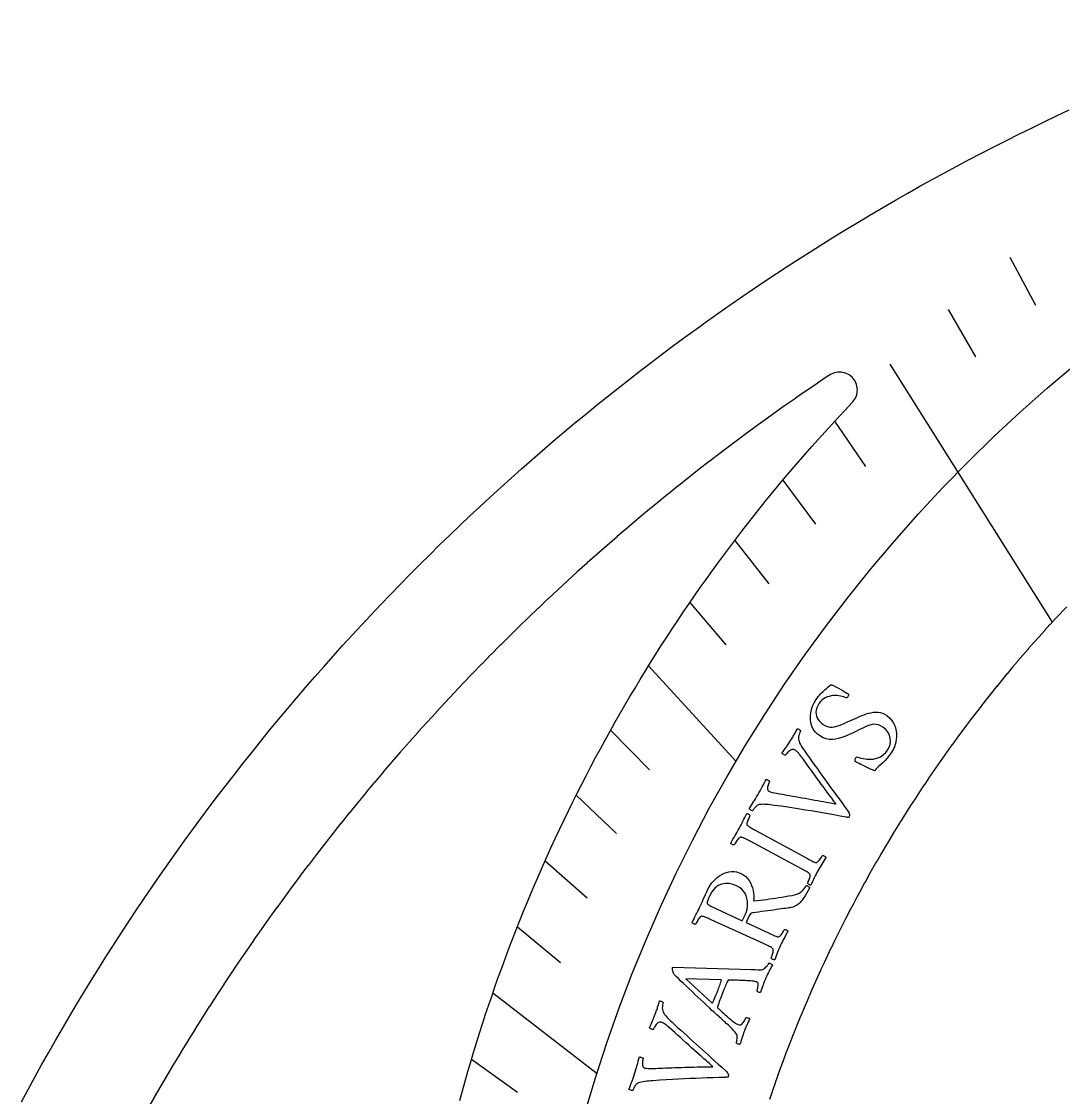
# Model space of a CAD drawing. Header units: millimetres. Extents: x -31.9 to 31.9, y -31.9 to 31.9.
# Drawn here: x -28.13 to -13.54, y 15.1 to 30.16 of the extents above; entities that cross this region are included whole.
import ezdxf

# ---------------------------------------------------------------- set-up
doc = ezdxf.new("R2010")
doc.units = ezdxf.units.MM
for name, color, linetype in [('CUT_INNER', 6, 'Continuous'), ('CUT_OUTER', 1, 'Continuous'), ('ENGRAVE', 7, 'Continuous'), ('ENGRAVE_FINE', 8, 'Continuous'), ('TEXT', 5, 'Continuous')]:
    doc.layers.add(name, color=color, linetype=linetype)

msp = doc.modelspace()

# ---------------------------------------------------------------- linework, layer by layer
at = {"layer": 'CUT_INNER'}
for points in [[(-21.9961, 15.0569), (-21.9592, 15.1918), (-21.9215, 15.3264), (-21.883, 15.4608), (-21.8437, 15.5949), (-21.8035, 15.7289), (-21.7625, 15.8625), (-21.7207, 15.9959), (-21.6781, 16.1291), (-21.6346, 16.2619), (-21.5904, 16.3946), (-21.5453, 16.5269), (-21.4994, 16.659), (-21.4527, 16.7907), (-21.4052, 16.9222), (-21.3569, 17.0534), (-21.3078, 17.1843), (-21.2579, 17.3149), (-21.2072, 17.4452), (-21.1557, 17.5752), (-21.1034, 17.7048), (-21.0503, 17.8341), (-20.9964, 17.9631), (-20.9417, 18.0918), (-20.8863, 18.2201), (-20.83, 18.3481), (-20.773, 18.4757), (-20.7151, 18.603), (-20.6565, 18.73), (-20.5972, 18.8565), (-20.537, 18.9827), (-20.4761, 19.1085), (-20.4144, 19.234), (-20.3519, 19.3591), (-20.2887, 19.4837), (-20.2247, 19.608), (-20.1599, 19.7319), (-20.0944, 19.8554), (-20.0281, 19.9785), (-19.9611, 20.1012), (-19.8933, 20.2235), (-19.8248, 20.3453), (-19.7555, 20.4668), (-19.6855, 20.5878), (-19.6147, 20.7083), (-19.5432, 20.8285), (-19.471, 20.9482), (-19.398, 21.0674), (-19.3243, 21.1862), (-19.2499, 21.3046), (-19.1747, 21.4225), (-19.0988, 21.5399), (-19.0222, 21.6568), (-18.9449, 21.7733), (-18.8669, 21.8893), (-18.7882, 22.0048), (-18.7087, 22.1199), (-18.6286, 22.2344), (-18.5477, 22.3485), (-18.4662, 22.462), (-18.384, 22.5751), (-18.301, 22.6877), (-18.2174, 22.7997), (-18.1331, 22.9112), (-18.0481, 23.0222), (-17.9624, 23.1327), (-17.8761, 23.2426), (-17.7891, 23.3521), (-17.7014, 23.4609), (-17.613, 23.5693), (-17.524, 23.6771), (-17.4343, 23.7843), (-17.344, 23.891), (-17.253, 23.9972), (-17.1614, 24.1028), (-17.0691, 24.2078), (-16.9762, 24.3122), (-16.8826, 24.4161), (-16.7884, 24.5194), (-16.6936, 24.6221), (-16.5981, 24.7243), (-16.502, 24.8259), (-16.4991, 24.8289), (-16.4831, 24.8473), (-16.4691, 24.8671), (-16.457, 24.8883), (-16.447, 24.9104), (-16.4393, 24.9335), (-16.4338, 24.9572), (-16.4306, 24.9813), (-16.4298, 25.0056), (-16.4314, 25.0299), (-16.4353, 25.0539), (-16.4415, 25.0774), (-16.45, 25.1002), (-16.4606, 25.122), (-16.4734, 25.1428), (-16.4881, 25.1622), (-16.5046, 25.18), (-16.5227, 25.1962), (-16.5424, 25.2106), (-16.5633, 25.2229), (-16.5854, 25.2332), (-16.6083, 25.2413), (-16.6319, 25.2471), (-16.656, 25.2506), (-16.6803, 25.2517), (-16.7046, 25.2505), (-16.7286, 25.2469), (-16.7522, 25.241), (-16.7751, 25.2328), (-16.7971, 25.2224), (-16.818, 25.21), (-16.8359, 25.1981), (-16.8372, 25.1973), (-16.9902, 25.0943), (-16.9915, 25.0935), (-17.1439, 24.9896), (-17.1451, 24.9887), (-17.2969, 24.8839), (-17.2981, 24.8831), (-17.4492, 24.7773), (-17.4505, 24.7765), (-17.6009, 24.6698), (-17.6022, 24.6689), (-17.752, 24.5614), (-17.7532, 24.5605), (-17.9024, 24.452), (-17.9036, 24.4511), (-18.052, 24.3417), (-18.0533, 24.3407), (-18.2011, 24.2304), (-18.2023, 24.2295), (-18.3494, 24.1183), (-18.3506, 24.1174), (-18.497, 24.0053), (-18.4983, 24.0043), (-18.644, 23.8913), (-18.6452, 23.8904), (-18.7902, 23.7765), (-18.7914, 23.7755), (-18.9358, 23.6607), (-18.937, 23.6598), (-19.0806, 23.5441), (-19.0818, 23.5431), (-19.2247, 23.4266), (-19.2259, 23.4256), (-19.3681, 23.3082), (-19.3693, 23.3072), (-19.5107, 23.1889), (-19.5119, 23.1879), (-19.6526, 23.0687), (-19.6538, 23.0677), (-19.7938, 22.9477), (-19.795, 22.9467), (-19.9343, 22.8258), (-19.9354, 22.8248), (-20.0739, 22.7031), (-20.0751, 22.7021), (-20.2129, 22.5795), (-20.214, 22.5785), (-20.351, 22.455), (-20.3522, 22.454), (-20.4884, 22.3297), (-20.4896, 22.3287), (-20.625, 22.2036), (-20.6262, 22.2026), (-20.7609, 22.0766), (-20.762, 22.0756), (-20.896, 21.9488), (-20.8971, 21.9478), (-21.0303, 21.8202), (-21.0314, 21.8191), (-21.1637, 21.6908), (-21.1648, 21.6897), (-21.2964, 21.5605), (-21.2975, 21.5594), (-21.4283, 21.4294), (-21.4294, 21.4283), (-21.5594, 21.2975), (-21.5605, 21.2964), (-21.6897, 21.1648), (-21.6908, 21.1637), (-21.8191, 21.0314), (-21.8202, 21.0303), (-21.9478, 20.8971), (-21.9488, 20.896), (-22.0756, 20.762), (-22.0766, 20.7609), (-22.2026, 20.6262), (-22.2036, 20.625), (-22.3287, 20.4896), (-22.3297, 20.4884), (-22.454, 20.3522), (-22.455, 20.351), (-22.5785, 20.214), (-22.5795, 20.2129), (-22.7021, 20.0751), (-22.7031, 20.0739), (-22.8248, 19.9354), (-22.8258, 19.9343), (-22.9467, 19.795), (-22.9477, 19.7938), (-23.0677, 19.6538), (-23.0687, 19.6526), (-23.1879, 19.5119), (-23.1889, 19.5107), (-23.3072, 19.3693), (-23.3082, 19.3681), (-23.4256, 19.2259), (-23.4266, 19.2247), (-23.5431, 19.0818), (-23.5441, 19.0806), (-23.6598, 18.937), (-23.6607, 18.9358), (-23.7755, 18.7914), (-23.7765, 18.7902), (-23.8904, 18.6452), (-23.8913, 18.644), (-24.0043, 18.4983), (-24.0053, 18.497), (-24.1174, 18.3506), (-24.1183, 18.3494), (-24.2295, 18.2023), (-24.2304, 18.2011), (-24.3407, 18.0533), (-24.3417, 18.052), (-24.4511, 17.9036), (-24.452, 17.9024), (-24.5605, 17.7532), (-24.5614, 17.752), (-24.6689, 17.6022), (-24.6698, 17.6009), (-24.7765, 17.4505), (-24.7773, 17.4492), (-24.8831, 17.2981), (-24.8839, 17.2969), (-24.9887, 17.1451), (-24.9896, 17.1439), (-25.0935, 16.9915), (-25.0943, 16.9902), (-25.1973, 16.8372), (-25.1981, 16.8359), (-25.3001, 16.6823), (-25.3009, 16.681), (-25.402, 16.5267), (-25.4028, 16.5254), (-25.5029, 16.3705), (-25.5037, 16.3692), (-25.6029, 16.2137), (-25.6037, 16.2125), (-25.7019, 16.0563), (-25.7027, 16.055), (-25.7999, 15.8983), (-25.8007, 15.897), (-25.897, 15.7397), (-25.8978, 15.7384), (-25.9931, 15.5805), (-25.9939, 15.5792), (-26.0882, 15.4208), (-26.089, 15.4194), (-26.1823, 15.2604), (-26.1831, 15.2591), (-26.2755, 15.0995), (-26.2762, 15.0981), (-26.3676, 14.9379)], [(-13.4986, 21.9663), (-13.5761, 21.8843), (-13.5772, 21.8832), (-13.6542, 21.8008), (-13.6553, 21.7997), (-13.7318, 21.7168), (-13.7328, 21.7157), (-13.8089, 21.6323), (-13.8099, 21.6312), (-13.8854, 21.5473), (-13.8864, 21.5462), (-13.9614, 21.4619), (-13.9624, 21.4607), (-14.0369, 21.376), (-14.0379, 21.3748), (-14.1119, 21.2896), (-14.1129, 21.2885), (-14.1863, 21.2028), (-14.1873, 21.2016), (-14.2602, 21.1155), (-14.2612, 21.1144), (-14.3336, 21.0278), (-14.3346, 21.0266), (-14.4064, 20.9396), (-14.4074, 20.9385), (-14.4787, 20.851), (-14.4796, 20.8498), (-14.5504, 20.762), (-14.5514, 20.7608), (-14.6216, 20.6725), (-14.6225, 20.6713), (-14.6922, 20.5825), (-14.6932, 20.5813), (-14.7623, 20.4922), (-14.7633, 20.491), (-14.8318, 20.4014), (-14.8328, 20.4002), (-14.9008, 20.3102), (-14.9017, 20.3089), (-14.9692, 20.2185), (-14.9701, 20.2173), (-15.0371, 20.1265), (-15.038, 20.1252), (-15.1043, 20.034), (-15.1052, 20.0327), (-15.1711, 19.9411), (-15.1719, 19.9398), (-15.2372, 19.8478), (-15.2381, 19.8466), (-15.3028, 19.7541), (-15.3036, 19.7528), (-15.3677, 19.66), (-15.3686, 19.6587), (-15.4322, 19.5655), (-15.433, 19.5642), (-15.496, 19.4706), (-15.4968, 19.4694), (-15.5592, 19.3754), (-15.5601, 19.3741), (-15.6219, 19.2797), (-15.6227, 19.2784), (-15.684, 19.1836), (-15.6848, 19.1824), (-15.7454, 19.0872), (-15.7463, 19.0859), (-15.8063, 18.9904), (-15.8071, 18.9891), (-15.8666, 18.8933), (-15.8674, 18.8919), (-15.9263, 18.7957), (-15.9271, 18.7944), (-15.9854, 18.6978), (-15.9862, 18.6965), (-16.0439, 18.5995), (-16.0447, 18.5982), (-16.1018, 18.5009), (-16.1026, 18.4996), (-16.1591, 18.4019), (-16.1598, 18.4006), (-16.2158, 18.3026), (-16.2165, 18.3013), (-16.2718, 18.203), (-16.2726, 18.2016), (-16.3273, 18.1029), (-16.328, 18.1016), (-16.3821, 18.0026), (-16.3828, 18.0012), (-16.4363, 17.9019), (-16.4371, 17.9005), (-16.4899, 17.8009), (-16.4906, 17.7995), (-16.5429, 17.6995), (-16.5436, 17.6982), (-16.5953, 17.5979), (-16.596, 17.5965), (-16.647, 17.4959), (-16.6477, 17.4945), (-16.6981, 17.3936), (-16.6988, 17.3922), (-16.7486, 17.291), (-16.7493, 17.2896), (-16.7984, 17.188), (-16.7991, 17.1867), (-16.8477, 17.0848), (-16.8483, 17.0834), (-16.8962, 16.9813), (-16.8969, 16.9799), (-16.9442, 16.8775), (-16.9448, 16.8761), (-16.9915, 16.7734), (-16.9921, 16.772), (-17.0382, 16.669), (-17.0388, 16.6676), (-17.0842, 16.5643), (-17.0848, 16.5629), (-17.1296, 16.4593), (-17.1302, 16.4579), (-17.1743, 16.3541), (-17.1749, 16.3527), (-17.2184, 16.2485), (-17.219, 16.2471), (-17.2618, 16.1428), (-17.2624, 16.1413), (-17.3046, 16.0367), (-17.3052, 16.0353), (-17.3468, 15.9304), (-17.3473, 15.929), (-17.3883, 15.8238), (-17.3888, 15.8224), (-17.4291, 15.717), (-17.4296, 15.7156), (-17.4693, 15.61), (-17.4698, 15.6085), (-17.5088, 15.5026), (-17.5093, 15.5012), (-17.5476, 15.3951), (-17.5482, 15.3936), (-17.5858, 15.2873), (-17.5864, 15.2859), (-17.6234, 15.1793), (-17.6239, 15.1778), (-17.6603, 15.071)]]:
    msp.add_lwpolyline(points, dxfattribs=at)
at = {"layer": 'CUT_OUTER'}
msp.add_lwpolyline([(-28.1336, 15.0369), (-28.0409, 15.2092), (-27.947, 15.381), (-27.8521, 15.5522), (-27.7561, 15.7228), (-27.6592, 15.8928), (-27.5611, 16.0622), (-27.462, 16.231), (-27.3619, 16.3992), (-27.2608, 16.5668), (-27.1586, 16.7338), (-27.0554, 16.9001), (-26.9512, 17.0658), (-26.846, 17.2308), (-26.7398, 17.3952), (-26.6325, 17.559), (-26.5243, 17.7221), (-26.4151, 17.8845), (-26.3048, 18.0462), (-26.1936, 18.2073), (-26.0814, 18.3677), (-25.9682, 18.5273), (-25.854, 18.6863), (-25.7389, 18.8446), (-25.6228, 19.0022), (-25.5057, 19.1591), (-25.3877, 19.3152), (-25.2687, 19.4706), (-25.1487, 19.6253), (-25.0278, 19.7792), (-24.906, 19.9324), (-24.7832, 20.0849), (-24.6595, 20.2366), (-24.5349, 20.3875), (-24.4093, 20.5376), (-24.2828, 20.687), (-24.1555, 20.8356), (-24.0272, 20.9835), (-23.898, 21.1305), (-23.7678, 21.2767), (-23.6369, 21.4222), (-23.505, 21.5668), (-23.3722, 21.7106), (-23.2385, 21.8536), (-23.104, 21.9958), (-22.9686, 22.1371), (-22.8323, 22.2777), (-22.6952, 22.4173), (-22.5572, 22.5562), (-22.4184, 22.6942), (-22.2787, 22.8313), (-22.1382, 22.9676), (-21.9969, 23.103), (-21.8547, 23.2375), (-21.7117, 23.3712), (-21.5679, 23.5039), (-21.4233, 23.6358), (-21.2779, 23.7668), (-21.1316, 23.8969), (-20.9846, 24.0262), (-20.8368, 24.1545), (-20.6882, 24.2819), (-20.5388, 24.4083), (-20.3887, 24.5339), (-20.2377, 24.6585), (-20.086, 24.7823), (-19.9336, 24.905), (-19.7804, 25.0269), (-19.6265, 25.1478), (-19.4718, 25.2677), (-19.3164, 25.3867), (-19.1603, 25.5048), (-19.0034, 25.6219), (-18.8458, 25.738), (-18.6876, 25.8531), (-18.5286, 25.9673), (-18.3689, 26.0805), (-18.2085, 26.1927), (-18.0475, 26.304), (-17.8857, 26.4142), (-17.7233, 26.5235), (-17.5602, 26.6317), (-17.3965, 26.739), (-17.2321, 26.8452), (-17.0671, 26.9504), (-16.9014, 27.0546), (-16.7351, 27.1578), (-16.5681, 27.26), (-16.4005, 27.3611), (-16.2323, 27.4613), (-16.0635, 27.5603), (-15.8941, 27.6584), (-15.7241, 27.7554), (-15.5535, 27.8514), (-15.3823, 27.9463), (-15.2106, 28.0401), (-15.0382, 28.1329), (-14.8653, 28.2247), (-14.6919, 28.3154), (-14.5178, 28.405), (-14.3433, 28.4935), (-14.1682, 28.581), (-13.9925, 28.6674), (-13.8164, 28.7527), (-13.6397, 28.8369), (-13.4625, 28.9201)], dxfattribs=at)
at = {"layer": 'ENGRAVE'}
for points in [[(-15.9761, 25.3603), (-13.7015, 21.7497)], [(-19.3539, 21.1387), (-18.1283, 19.8001)], [(-21.5339, 16.56), (-20.0713, 15.4352)]]:
    msp.add_lwpolyline(points, dxfattribs=at)
msp.add_circle((0, 9.1156), 21.0426, dxfattribs=at)
at = {"layer": 'ENGRAVE_FINE'}
for points in [[(-14.2937, 26.8587), (-13.9364, 26.1874)], [(-15.1577, 26.1265), (-14.7751, 25.467)], [(-16.7478, 24.5636), (-16.3158, 23.93)], [(-17.4719, 23.7396), (-17.0159, 23.1202)], [(-18.1477, 22.892), (-17.6684, 22.2874)], [(-18.7751, 22.0239), (-18.273, 21.435)], [(-19.8844, 20.2394), (-19.3386, 19.6839)], [(-20.367, 19.3291), (-19.8003, 18.7913)], [(-20.8022, 18.4106), (-20.2153, 17.8912)], [(-21.1909, 17.4867), (-20.5845, 16.9864)], [(-21.8324, 15.6327), (-21.1893, 15.1722)]]:
    msp.add_lwpolyline(points, dxfattribs=at)
at = {"layer": 'TEXT'}
for points in [[(-17.0108, 20.6628), (-16.9934, 20.6877), (-16.9767, 20.7098), (-16.9609, 20.7292), (-16.9458, 20.7459), (-16.9308, 20.7612), (-16.9151, 20.7763), (-16.8988, 20.7912), (-16.8819, 20.806), (-16.8636, 20.8216), (-16.8433, 20.8392), (-16.8212, 20.8586), (-16.797, 20.8799), (-16.7631, 20.8632), (-16.729, 20.8455), (-16.6948, 20.827), (-16.6604, 20.8077), (-16.6282, 20.789), (-16.6005, 20.7727), (-16.5773, 20.7588), (-16.5585, 20.7472), (-16.5548, 20.7444), (-16.5529, 20.7402), (-16.5528, 20.7345), (-16.5546, 20.7272), (-16.5572, 20.7197), (-16.5599, 20.7132), (-16.5627, 20.7076), (-16.5656, 20.703), (-16.5698, 20.6979), (-16.5744, 20.6939), (-16.5793, 20.691), (-16.5846, 20.6894), (-16.6014, 20.6974), (-16.6205, 20.7046), (-16.6419, 20.7109), (-16.6658, 20.7165), (-16.6911, 20.7207), (-16.7171, 20.723), (-16.7439, 20.7234), (-16.7713, 20.722), (-16.7988, 20.7184), (-16.8258, 20.7122), (-16.8524, 20.7035), (-16.8784, 20.6922), (-16.9032, 20.678), (-16.9259, 20.6603), (-16.9467, 20.6393), (-16.9654, 20.6148), (-16.9853, 20.5817), (-16.9993, 20.5498), (-17.0074, 20.5192), (-17.0095, 20.4899), (-17.007, 20.4621), (-17.0009, 20.4359), (-16.9914, 20.4115), (-16.9784, 20.3887), (-16.963, 20.3679), (-16.9465, 20.3493), (-16.9287, 20.333), (-16.9098, 20.3189), (-16.8779, 20.3009), (-16.8459, 20.2889), (-16.8136, 20.283), (-16.7812, 20.283), (-16.7485, 20.2876), (-16.7156, 20.2952), (-16.6823, 20.3058), (-16.6487, 20.3194), (-16.6148, 20.3345), (-16.5807, 20.3495), (-16.5462, 20.3644), (-16.5115, 20.3792), (-16.4853, 20.3909), (-16.4578, 20.4032), (-16.429, 20.416), (-16.3989, 20.4294), (-16.3678, 20.4425), (-16.3363, 20.4546), (-16.3042, 20.4657), (-16.2716, 20.4758), (-16.2388, 20.4838), (-16.2061, 20.4888), (-16.1735, 20.4909), (-16.1411, 20.49), (-16.1092, 20.4853), (-16.0782, 20.4762), (-16.0482, 20.4626), (-16.019, 20.4445), (-15.9801, 20.4125), (-15.9477, 20.3765), (-15.922, 20.3365), (-15.9027, 20.2924), (-15.8897, 20.246), (-15.8825, 20.1988), (-15.8811, 20.1508), (-15.8855, 20.102), (-15.8954, 20.0538), (-15.9104, 20.0077), (-15.9305, 19.9635), (-15.9559, 19.9213), (-15.983, 19.8835), (-16.0118, 19.8478), (-16.0424, 19.8143), (-16.0746, 19.7828), (-16.1066, 19.7531), (-16.1365, 19.7246), (-16.1642, 19.6974), (-16.1899, 19.6715), (-16.2171, 19.6825), (-16.2449, 19.6944), (-16.2734, 19.7071), (-16.3024, 19.7206), (-16.3309, 19.7342), (-16.3574, 19.7471), (-16.3821, 19.7594), (-16.4048, 19.771), (-16.4245, 19.7812), (-16.44, 19.7895), (-16.4512, 19.7957), (-16.4583, 19.7999), (-16.4595, 19.8067), (-16.4601, 19.8136), (-16.4603, 19.8206), (-16.46, 19.8277), (-16.459, 19.8347), (-16.4572, 19.8414), (-16.4546, 19.8477), (-16.4513, 19.8536), (-16.446, 19.8596), (-16.4399, 19.863), (-16.4328, 19.8638), (-16.4248, 19.8619), (-16.4103, 19.8568), (-16.3927, 19.8517), (-16.3722, 19.8464), (-16.3486, 19.8411), (-16.3228, 19.8365), (-16.2955, 19.8334), (-16.2667, 19.832), (-16.2363, 19.8322), (-16.2054, 19.8348), (-16.1748, 19.8407), (-16.1444, 19.8499), (-16.1143, 19.8624), (-16.0852, 19.8791), (-16.0576, 19.9011), (-16.0316, 19.9282), (-16.0071, 19.9606), (-15.9857, 19.999), (-15.9722, 20.0392), (-15.9666, 20.0814), (-15.9688, 20.1257), (-15.9799, 20.1692), (-16.0009, 20.2094), (-16.0317, 20.2463), (-16.0724, 20.2798), (-16.1048, 20.2995), (-16.1361, 20.313), (-16.1664, 20.3203), (-16.1957, 20.3213), (-16.2247, 20.3177), (-16.254, 20.3109), (-16.2836, 20.3011), (-16.3135, 20.2881), (-16.3441, 20.2732), (-16.3757, 20.2576), (-16.4083, 20.2413), (-16.4419, 20.2243), (-16.4808, 20.2061), (-16.5209, 20.1879), (-16.5622, 20.1696), (-16.6048, 20.1514), (-16.6482, 20.135), (-16.6917, 20.1223), (-16.7355, 20.1134), (-16.7795, 20.1083), (-16.8232, 20.1087), (-16.8659, 20.1164), (-16.9075, 20.1314), (-16.9481, 20.1538), (-16.9874, 20.1836), (-17.0201, 20.2173), (-17.0463, 20.2551), (-17.0658, 20.297), (-17.079, 20.3415), (-17.0862, 20.3873), (-17.0874, 20.4343), (-17.0826, 20.4824), (-17.0723, 20.5302), (-17.0569, 20.5763), (-17.0364, 20.6205), (-17.0108, 20.6628)], [(-17.8232, 19.3331), (-17.8072, 19.3613), (-17.7918, 19.3892), (-17.7768, 19.4168), (-17.7624, 19.4442), (-17.7483, 19.4712), (-17.7341, 19.498), (-17.72, 19.5245), (-17.7058, 19.5506), (-17.7007, 19.5497), (-17.6945, 19.5472), (-17.6869, 19.5433), (-17.6781, 19.5379), (-17.67, 19.5321), (-17.6644, 19.5271), (-17.6613, 19.5229), (-17.6607, 19.5194), (-17.6632, 19.5145), (-17.6665, 19.5071), (-17.6706, 19.4971), (-17.6756, 19.4844), (-17.6804, 19.4703), (-17.6842, 19.4561), (-17.687, 19.4417), (-17.6887, 19.4272), (-17.6882, 19.4135), (-17.6845, 19.4018), (-17.6776, 19.392), (-17.6674, 19.3842), (-17.6491, 19.3762), (-17.6214, 19.368), (-17.5842, 19.3596), (-17.5376, 19.3508), (-17.5131, 19.3466), (-17.4849, 19.3419), (-17.4529, 19.3365), (-17.4171, 19.3304), (-17.3786, 19.3239), (-17.3382, 19.3169), (-17.2959, 19.3094), (-17.2517, 19.3015), (-17.2066, 19.2934), (-17.1614, 19.2853), (-17.1162, 19.2773), (-17.071, 19.2693), (-17.0266, 19.2614), (-16.9842, 19.2537), (-16.9436, 19.2462), (-16.9049, 19.2389), (-16.8688, 19.232), (-16.8362, 19.2256), (-16.8071, 19.2199), (-16.7814, 19.2149), (-16.7602, 19.2107), (-16.7444, 19.2077), (-16.7341, 19.2058), (-16.7292, 19.205), (-16.7334, 19.211), (-16.7411, 19.2218), (-16.7523, 19.2372), (-16.7672, 19.2574), (-16.7849, 19.2815), (-16.805, 19.3086), (-16.8273, 19.3387), (-16.852, 19.3718), (-16.8784, 19.4074), (-16.9062, 19.4448), (-16.9351, 19.4841), (-16.9654, 19.5253), (-16.9963, 19.5676), (-17.0275, 19.6103), (-17.0588, 19.6534), (-17.0902, 19.6969), (-17.1213, 19.7399), (-17.1514, 19.7817), (-17.1805, 19.8222), (-17.2087, 19.8615), (-17.2194, 19.8762), (-17.2307, 19.8908), (-17.2428, 19.9051), (-17.2555, 19.9194), (-17.2682, 19.9326), (-17.2804, 19.9439), (-17.292, 19.9535), (-17.3031, 19.9611), (-17.3164, 19.9675), (-17.3299, 19.9698), (-17.3435, 19.9683), (-17.3574, 19.9627), (-17.3709, 19.9547), (-17.3836, 19.9456), (-17.3956, 19.9353), (-17.4068, 19.924), (-17.4167, 19.913), (-17.4246, 19.9036), (-17.4307, 19.8959), (-17.4349, 19.8899), (-17.4394, 19.8885), (-17.4453, 19.8892), (-17.4527, 19.8919), (-17.4616, 19.8968), (-17.4701, 19.9026), (-17.4765, 19.9084), (-17.4808, 19.9141), (-17.483, 19.9196), (-17.4678, 19.9422), (-17.4529, 19.9641), (-17.4383, 19.9852), (-17.4239, 20.0055), (-17.4096, 20.026), (-17.3952, 20.0472), (-17.3807, 20.0693), (-17.366, 20.0922), (-17.3541, 20.111), (-17.3437, 20.1279), (-17.3346, 20.1427), (-17.3269, 20.1556), (-17.32, 20.1675), (-17.3132, 20.1793), (-17.3066, 20.1911), (-17.3002, 20.2028), (-17.2935, 20.2151), (-17.2859, 20.2288), (-17.2774, 20.2437), (-17.2682, 20.2599), (-17.2631, 20.2586), (-17.2569, 20.2557), (-17.2495, 20.251), (-17.2408, 20.2446), (-17.2328, 20.2381), (-17.2274, 20.233), (-17.2246, 20.2292), (-17.2244, 20.2268), (-17.2283, 20.2197), (-17.2332, 20.2086), (-17.2393, 20.1935), (-17.2465, 20.1744), (-17.2526, 20.1536), (-17.2554, 20.1333), (-17.255, 20.1135), (-17.2513, 20.0942), (-17.2463, 20.0793), (-17.2377, 20.0606), (-17.2257, 20.038), (-17.2101, 20.0116), (-17.1928, 19.9838), (-17.1755, 19.9571), (-17.1582, 19.9315), (-17.141, 19.907), (-17.1008, 19.8504), (-17.0623, 19.7963), (-17.0253, 19.7447), (-16.9899, 19.6956), (-16.9556, 19.6481), (-16.9219, 19.6014), (-16.8889, 19.5555), (-16.8564, 19.5104), (-16.8239, 19.4654), (-16.7907, 19.4196), (-16.7568, 19.3731), (-16.7222, 19.3258), (-16.6862, 19.2769), (-16.6485, 19.2253), (-16.6088, 19.171), (-16.5673, 19.1141), (-16.5568, 19.0985), (-16.5489, 19.0842), (-16.5437, 19.071), (-16.5412, 19.0591), (-16.5408, 19.0482), (-16.5419, 19.038), (-16.5445, 19.0286), (-16.5487, 19.02), (-16.5508, 19.018), (-16.5541, 19.0171), (-16.5587, 19.0172), (-16.5645, 19.0183), (-16.5706, 19.0197), (-16.5759, 19.0206), (-16.5805, 19.0211), (-16.5844, 19.0212), (-16.6721, 19.0372), (-16.757, 19.0524), (-16.839, 19.067), (-16.9181, 19.0808), (-16.9961, 19.0942), (-17.0749, 19.1075), (-17.1543, 19.1207), (-17.2345, 19.1338), (-17.3173, 19.1468), (-17.4044, 19.16), (-17.496, 19.1733), (-17.5919, 19.1866), (-17.6214, 19.1907), (-17.6495, 19.1942), (-17.6762, 19.197), (-17.7017, 19.1992), (-17.7262, 19.2006), (-17.7502, 19.2009), (-17.7737, 19.2001), (-17.7966, 19.1983), (-17.8061, 19.1966), (-17.8159, 19.1929), (-17.8261, 19.187), (-17.8367, 19.1789), (-17.8471, 19.1697), (-17.8568, 19.1601), (-17.8658, 19.1504), (-17.8741, 19.1404), (-17.8814, 19.1308), (-17.8875, 19.1225), (-17.8923, 19.1153), (-17.8959, 19.1094), (-17.8978, 19.1094), (-17.9024, 19.1113), (-17.9098, 19.1149), (-17.9199, 19.1205), (-17.93, 19.1262), (-17.9374, 19.1308), (-17.9419, 19.134), (-17.9437, 19.136), (-17.9265, 19.1646), (-17.9107, 19.1904), (-17.8961, 19.2137), (-17.8828, 19.2342), (-17.8697, 19.2549), (-17.8554, 19.2782), (-17.8399, 19.3043), (-17.8232, 19.3331)], [(-18.0842, 18.8637), (-18.0704, 18.8897), (-18.057, 18.9155), (-18.0441, 18.9411), (-18.0317, 18.9665), (-18.0193, 18.9921), (-18.0065, 19.0182), (-17.9932, 19.0447), (-17.9794, 19.0718), (-17.9736, 19.0726), (-17.9672, 19.0717), (-17.9599, 19.0691), (-17.952, 19.0648), (-17.9445, 19.0597), (-17.9386, 19.0547), (-17.9343, 19.0499), (-17.9315, 19.0453), (-17.935, 19.0387), (-17.9393, 19.0298), (-17.9445, 19.0184), (-17.9506, 19.0046), (-17.9569, 18.9898), (-17.9627, 18.9752), (-17.9678, 18.9609), (-17.9723, 18.9468), (-17.9756, 18.9341), (-17.9767, 18.9237), (-17.9756, 18.9156), (-17.9725, 18.9098), (-17.9646, 18.9024), (-17.9551, 18.8948), (-17.944, 18.8871), (-17.9313, 18.8793), (-17.9175, 18.8713), (-17.9029, 18.863), (-17.8877, 18.8545), (-17.8718, 18.8457), (-17.8692, 18.8443), (-17.8666, 18.8429), (-17.864, 18.8415), (-17.8615, 18.8401), (-17.8589, 18.8387), (-17.8563, 18.8373), (-17.8537, 18.8359), (-17.8512, 18.8345), (-17.1357, 18.445), (-17.1332, 18.4436), (-17.1306, 18.4422), (-17.128, 18.4408), (-17.1254, 18.4394), (-17.1229, 18.438), (-17.1203, 18.4366), (-17.1177, 18.4352), (-17.1152, 18.4338), (-17.0992, 18.4252), (-17.0839, 18.4171), (-17.0694, 18.4095), (-17.0555, 18.4024), (-17.0424, 18.3962), (-17.0302, 18.3911), (-17.0189, 18.3872), (-17.0085, 18.3845), (-17.0027, 18.3852), (-16.9958, 18.3885), (-16.9876, 18.3945), (-16.9783, 18.4031), (-16.9686, 18.4134), (-16.9592, 18.4244), (-16.95, 18.4361), (-16.9412, 18.4485), (-16.9332, 18.4603), (-16.9267, 18.4702), (-16.9217, 18.4781), (-16.9182, 18.4841), (-16.9128, 18.4841), (-16.9065, 18.4829), (-16.8993, 18.4804), (-16.891, 18.4767), (-16.8831, 18.4723), (-16.877, 18.4676), (-16.8728, 18.4627), (-16.8703, 18.4576), (-16.8857, 18.4336), (-16.9007, 18.4101), (-16.9153, 18.387), (-16.9294, 18.3643), (-16.9433, 18.3416), (-16.9569, 18.3184), (-16.9704, 18.2947), (-16.9837, 18.2705), (-16.9963, 18.2467), (-17.0087, 18.2224), (-17.0208, 18.1978), (-17.0327, 18.1728), (-17.0444, 18.1474), (-17.0561, 18.1217), (-17.0678, 18.0958), (-17.0794, 18.0695), (-17.0851, 18.0688), (-17.0915, 18.0696), (-17.0988, 18.0721), (-17.1068, 18.0763), (-17.1144, 18.0812), (-17.1205, 18.0859), (-17.125, 18.0905), (-17.1279, 18.0949), (-17.1248, 18.1012), (-17.1209, 18.1097), (-17.1163, 18.1206), (-17.1108, 18.1337), (-17.1053, 18.148), (-17.1004, 18.1622), (-17.0963, 18.1764), (-17.0929, 18.1906), (-17.0907, 18.2034), (-17.0902, 18.2134), (-17.0914, 18.2207), (-17.0944, 18.2252), (-17.1039, 18.2341), (-17.1153, 18.2431), (-17.1285, 18.2522), (-17.1437, 18.2613), (-17.1602, 18.2706), (-17.1774, 18.2801), (-17.1953, 18.2899), (-17.214, 18.2999), (-17.9326, 18.6833), (-17.9514, 18.6933), (-17.9696, 18.7028), (-17.9874, 18.7119), (-18.0046, 18.7206), (-18.0211, 18.7283), (-18.0363, 18.7343), (-18.0504, 18.7387), (-18.0632, 18.7415), (-18.0694, 18.7417), (-18.0765, 18.7385), (-18.0845, 18.7319), (-18.0936, 18.7219), (-18.103, 18.71), (-18.1123, 18.6975), (-18.1214, 18.6846), (-18.1304, 18.6711), (-18.1385, 18.6584), (-18.1451, 18.6478), (-18.1502, 18.6392), (-18.1538, 18.6328), (-18.1592, 18.6325), (-18.1656, 18.6335), (-18.173, 18.6357), (-18.1814, 18.6392), (-18.1893, 18.6434), (-18.1955, 18.648), (-18.1998, 18.6529), (-18.2023, 18.6582), (-18.1872, 18.6847), (-18.172, 18.7109), (-18.1569, 18.7369), (-18.1417, 18.7625), (-18.1267, 18.7879), (-18.1121, 18.8132), (-18.0979, 18.8385), (-18.0842, 18.8637)], [(-18.5214, 18.0139), (-18.5055, 18.044), (-18.4868, 18.0732), (-18.4655, 18.1017), (-18.4415, 18.1295), (-18.4154, 18.1556), (-18.3877, 18.1794), (-18.3583, 18.2008), (-18.3274, 18.2197), (-18.2952, 18.2355), (-18.262, 18.2475), (-18.2278, 18.2557), (-18.1926, 18.2601), (-18.1568, 18.2599), (-18.1208, 18.2545), (-18.0845, 18.2438), (-18.048, 18.2279), (-18.0188, 18.2104), (-17.9923, 18.1888), (-17.9683, 18.1631), (-17.947, 18.1333), (-17.9284, 18.1006), (-17.9127, 18.0665), (-17.8999, 18.0308), (-17.8901, 17.9936), (-17.8833, 17.9561), (-17.8798, 17.9197), (-17.8795, 17.8842), (-17.8825, 17.8497), (-17.8344, 17.8544), (-17.788, 17.8594), (-17.7434, 17.8646), (-17.7006, 17.87), (-17.6586, 17.8757), (-17.6165, 17.8819), (-17.5743, 17.8884), (-17.532, 17.8953), (-17.4885, 17.9026), (-17.4427, 17.9103), (-17.3947, 17.9184), (-17.3444, 17.9268), (-17.3121, 17.9336), (-17.2825, 17.9427), (-17.2556, 17.954), (-17.2314, 17.9676), (-17.2088, 17.9846), (-17.1868, 18.0061), (-17.1655, 18.0321), (-17.1448, 18.0626), (-17.1391, 18.0631), (-17.1326, 18.0616), (-17.1253, 18.0581), (-17.1171, 18.0524), (-17.1093, 18.0464), (-17.1035, 18.0415), (-17.0994, 18.0379), (-17.0972, 18.0356), (-17.1183, 17.9959), (-17.1383, 17.96), (-17.1572, 17.928), (-17.175, 17.8999), (-17.1914, 17.8756), (-17.2062, 17.8553), (-17.2195, 17.8388), (-17.2311, 17.8262), (-17.2398, 17.8188), (-17.2504, 17.8101), (-17.2628, 17.8003), (-17.2771, 17.7892), (-17.2937, 17.7783), (-17.3131, 17.769), (-17.3354, 17.7615), (-17.3605, 17.7556), (-17.3722, 17.7536), (-17.3883, 17.7511), (-17.4088, 17.748), (-17.4336, 17.7444), (-17.462, 17.7404), (-17.4933, 17.7361), (-17.5274, 17.7315), (-17.5643, 17.7267), (-17.6033, 17.7215), (-17.6437, 17.7162), (-17.6853, 17.7105), (-17.7283, 17.7046), (-17.7717, 17.6986), (-17.8145, 17.6928), (-17.8568, 17.6873), (-17.8986, 17.6819), (-17.912, 17.6776), (-17.9242, 17.669), (-17.9353, 17.656), (-17.9452, 17.6385), (-17.9882, 17.5475), (-17.6663, 17.3966), (-17.6636, 17.3953), (-17.661, 17.3941), (-17.6583, 17.3928), (-17.6557, 17.3916), (-17.653, 17.3903), (-17.6503, 17.3891), (-17.6477, 17.3879), (-17.645, 17.3866), (-17.6286, 17.379), (-17.6129, 17.3718), (-17.5979, 17.3651), (-17.5836, 17.3589), (-17.5702, 17.3535), (-17.5577, 17.3491), (-17.5462, 17.3459), (-17.5356, 17.3438), (-17.5299, 17.3449), (-17.5232, 17.3486), (-17.5154, 17.3551), (-17.5066, 17.3642), (-17.4975, 17.3751), (-17.4888, 17.3866), (-17.4803, 17.3989), (-17.4723, 17.4118), (-17.465, 17.424), (-17.4591, 17.4343), (-17.4546, 17.4425), (-17.4514, 17.4487), (-17.4461, 17.449), (-17.4398, 17.4482), (-17.4323, 17.4462), (-17.4239, 17.443), (-17.4157, 17.439), (-17.4094, 17.4347), (-17.4048, 17.4301), (-17.4021, 17.4251), (-17.416, 17.4003), (-17.4296, 17.3759), (-17.4427, 17.3519), (-17.4555, 17.3285), (-17.4679, 17.305), (-17.4801, 17.281), (-17.4922, 17.2565), (-17.504, 17.2315), (-17.5151, 17.207), (-17.526, 17.182), (-17.5366, 17.1567), (-17.547, 17.131), (-17.5572, 17.105), (-17.5673, 17.0787), (-17.5774, 17.0521), (-17.5875, 17.0252), (-17.593, 17.0241), (-17.5995, 17.0246), (-17.6069, 17.0266), (-17.6152, 17.0303), (-17.6231, 17.0347), (-17.6294, 17.039), (-17.6342, 17.0434), (-17.6373, 17.0476), (-17.6347, 17.054), (-17.6313, 17.0628), (-17.6273, 17.0739), (-17.6226, 17.0874), (-17.618, 17.1019), (-17.614, 17.1164), (-17.6107, 17.1309), (-17.6082, 17.1452), (-17.6067, 17.1581), (-17.6068, 17.1681), (-17.6085, 17.1753), (-17.6118, 17.1796), (-17.6218, 17.188), (-17.6337, 17.1963), (-17.6475, 17.2046), (-17.6632, 17.2128), (-17.6802, 17.221), (-17.698, 17.2295), (-17.7164, 17.2382), (-17.7356, 17.247), (-18.4769, 17.5847), (-18.4962, 17.5934), (-18.515, 17.6018), (-18.5332, 17.6099), (-18.551, 17.6175), (-18.5679, 17.6242), (-18.5835, 17.6293), (-18.5978, 17.6329), (-18.6108, 17.6348), (-18.6169, 17.6346), (-18.6238, 17.631), (-18.6315, 17.6239), (-18.6399, 17.6134), (-18.6485, 17.601), (-18.657, 17.5882), (-18.6652, 17.575), (-18.6731, 17.5615), (-18.6803, 17.5487), (-18.6861, 17.538), (-18.6906, 17.5293), (-18.6938, 17.5227), (-18.6992, 17.5221), (-18.7056, 17.5227), (-18.7131, 17.5245), (-18.7217, 17.5274), (-18.7299, 17.5312), (-18.7363, 17.5354), (-18.7409, 17.5401), (-18.7437, 17.5452), (-18.7302, 17.5725), (-18.7168, 17.5994), (-18.7034, 17.6259), (-18.6899, 17.652), (-18.6767, 17.6778), (-18.6638, 17.7037), (-18.6512, 17.7296), (-18.639, 17.7556), (-18.6264, 17.783), (-18.6135, 17.8115), (-18.6003, 17.8412), (-18.5868, 17.872), (-18.5724, 17.9044), (-18.5568, 17.9389), (-18.5398, 17.9754), (-18.5214, 18.0139)], [(-18.1139, 18.0565), (-18.1694, 18.079), (-18.2237, 18.0913), (-18.2768, 18.0931), (-18.3287, 18.0845), (-18.3782, 18.0631), (-18.4237, 18.0265), (-18.4653, 17.9748), (-18.5028, 17.9079), (-18.5072, 17.8985), (-18.5123, 17.8867), (-18.5183, 17.8727), (-18.525, 17.8564), (-18.5307, 17.8405), (-18.5333, 17.8274), (-18.5329, 17.8173), (-18.5295, 17.8102), (-18.5217, 17.8025), (-18.5108, 17.7944), (-18.4967, 17.7857), (-18.4794, 17.7766), (-18.4606, 17.7673), (-18.4415, 17.758), (-18.4223, 17.7488), (-18.4029, 17.7396), (-18.0412, 17.5723), (-17.9973, 17.6655), (-17.9832, 17.7), (-17.9733, 17.7355), (-17.9676, 17.7721), (-17.966, 17.8098), (-17.9686, 17.8474), (-17.9757, 17.8838), (-17.987, 17.9189), (-18.0028, 17.9528), (-18.0232, 17.9842), (-18.0485, 18.012), (-18.0788, 18.0361), (-18.1139, 18.0565)], [(-18.2558, 16.1265), (-18.2582, 16.1286), (-18.2653, 16.1351), (-18.2772, 16.1458), (-18.2938, 16.1609), (-18.3145, 16.1797), (-18.3386, 16.2015), (-18.3661, 16.2263), (-18.397, 16.2542), (-18.4304, 16.2847), (-18.4656, 16.317), (-18.5025, 16.3514), (-18.541, 16.3876), (-18.5807, 16.4251), (-18.621, 16.4631), (-18.6619, 16.5015), (-18.7033, 16.5404), (-18.7446, 16.5793), (-18.7849, 16.6174), (-18.8243, 16.6549), (-18.8627, 16.6918), (-18.8995, 16.7272), (-18.934, 16.7606), (-18.9661, 16.7918), (-18.9959, 16.821), (-19.0014, 16.8289), (-19.0064, 16.8393), (-19.011, 16.8521), (-19.0151, 16.8673), (-19.0181, 16.8825), (-19.0195, 16.8953), (-19.0192, 16.9056), (-19.0173, 16.9135), (-19.0165, 16.9151), (-19.0158, 16.9164), (-19.0151, 16.9173), (-19.0145, 16.9178), (-19.0137, 16.9183), (-19.0126, 16.919), (-19.0114, 16.9201), (-19.0098, 16.9214), (-17.9163, 16.89), (-17.8626, 16.8874), (-17.8223, 16.8855), (-17.7956, 16.8845), (-17.7823, 16.8844), (-17.7704, 16.8857), (-17.7583, 16.8894), (-17.7459, 16.8955), (-17.7333, 16.9039), (-17.721, 16.9138), (-17.7097, 16.9241), (-17.6995, 16.9348), (-17.6902, 16.9459), (-17.6823, 16.9563), (-17.6763, 16.9647), (-17.672, 16.9712), (-17.6695, 16.9757), (-17.6631, 16.9764), (-17.656, 16.9754), (-17.6481, 16.9728), (-17.6395, 16.9686), (-17.6315, 16.964), (-17.6254, 16.9602), (-17.6211, 16.9573), (-17.6188, 16.9552), (-17.6315, 16.9312), (-17.6435, 16.9085), (-17.6548, 16.887), (-17.6653, 16.8668), (-17.6758, 16.8461), (-17.6867, 16.8233), (-17.6982, 16.7983), (-17.7101, 16.7712), (-17.7223, 16.7425), (-17.733, 16.7161), (-17.7423, 16.6921), (-17.7501, 16.6705), (-17.7577, 16.6488), (-17.7662, 16.6245), (-17.7756, 16.5976), (-17.786, 16.5681), (-17.7915, 16.5668), (-17.798, 16.5671), (-17.8054, 16.569), (-17.8138, 16.5725), (-17.8218, 16.5768), (-17.8281, 16.5813), (-17.8327, 16.586), (-17.8357, 16.591), (-17.8323, 16.6002), (-17.8287, 16.612), (-17.825, 16.6264), (-17.8211, 16.6433), (-17.818, 16.6602), (-17.8165, 16.6747), (-17.8168, 16.6869), (-17.8187, 16.6966), (-17.8216, 16.7015), (-17.8263, 16.7061), (-17.8327, 16.7104), (-17.8408, 16.7144), (-17.8506, 16.7177), (-17.8638, 16.7207), (-17.8805, 16.7236), (-17.9005, 16.7261), (-17.9231, 16.7284), (-17.9473, 16.7305), (-17.973, 16.7322), (-18.0003, 16.7337), (-18.0282, 16.7349), (-18.0557, 16.736), (-18.083, 16.7369), (-18.1099, 16.7377), (-18.1355, 16.7383), (-18.1587, 16.7388), (-18.1795, 16.7393), (-18.198, 16.7397), (-18.2132, 16.74), (-18.224, 16.7402), (-18.2305, 16.7403), (-18.2327, 16.7403), (-18.233, 16.7402), (-18.234, 16.7398), (-18.2356, 16.7392), (-18.2378, 16.7382), (-18.2401, 16.7371), (-18.242, 16.7357), (-18.2435, 16.7342), (-18.2444, 16.7325), (-18.2512, 16.7184), (-18.2585, 16.7027), (-18.2661, 16.6852), (-18.2741, 16.6661), (-18.2822, 16.6464), (-18.29, 16.6275), (-18.2976, 16.6092), (-18.3048, 16.5916), (-18.3066, 16.587), (-18.3085, 16.5825), (-18.3103, 16.5779), (-18.3122, 16.5734), (-18.314, 16.5689), (-18.3157, 16.5647), (-18.3173, 16.5607), (-18.3188, 16.557), (-18.3294, 16.5307), (-18.3391, 16.5063), (-18.3477, 16.484), (-18.3554, 16.4637), (-18.363, 16.4429), (-18.3713, 16.4192), (-18.3803, 16.3927), (-18.3901, 16.3632), (-18.3903, 16.3621), (-18.3903, 16.3607), (-18.39, 16.3589), (-18.3895, 16.3567), (-18.3889, 16.3546), (-18.3885, 16.3531), (-18.3883, 16.3522), (-18.3882, 16.3519), (-18.3863, 16.3502), (-18.3805, 16.3449), (-18.3708, 16.3362), (-18.3572, 16.324), (-18.341, 16.3093), (-18.3233, 16.2933), (-18.3042, 16.276), (-18.2837, 16.2573), (-18.2626, 16.2385), (-18.2422, 16.2205), (-18.2223, 16.2035), (-18.203, 16.1873), (-18.184, 16.1714), (-18.1663, 16.1577), (-18.1498, 16.1462), (-18.1346, 16.1368), (-18.1206, 16.1292), (-18.1081, 16.1227), (-18.0969, 16.1174), (-18.0871, 16.1133), (-18.0769, 16.1114), (-18.0664, 16.1133), (-18.0556, 16.1191), (-18.0444, 16.1288), (-18.0336, 16.1407), (-18.0237, 16.1532), (-18.0147, 16.1663), (-18.0066, 16.1801), (-17.9997, 16.1928), (-17.9945, 16.2029), (-17.9907, 16.2104), (-17.9885, 16.2153), (-17.9851, 16.2159), (-17.9798, 16.2155), (-17.9727, 16.2141), (-17.9637, 16.2117), (-17.9546, 16.2087), (-17.9469, 16.2056), (-17.9408, 16.2023), (-17.9362, 16.1988), (-17.9436, 16.1828), (-17.9504, 16.1681), (-17.9568, 16.1546), (-17.9627, 16.1423), (-17.9683, 16.1306), (-17.9739, 16.1189), (-17.9795, 16.1071), (-17.9851, 16.0954), (-17.9909, 16.0827), (-17.9973, 16.068), (-18.0041, 16.0513), (-18.0114, 16.0326), (-18.0186, 16.0137), (-18.0249, 15.9962), (-18.0303, 15.9802), (-18.0349, 15.9657), (-18.0391, 15.9519), (-18.0433, 15.9381), (-18.0475, 15.9243), (-18.0516, 15.9105), (-18.0561, 15.8958), (-18.0612, 15.8793), (-18.067, 15.861), (-18.0735, 15.8409), (-18.0769, 15.8403), (-18.082, 15.841), (-18.089, 15.8428), (-18.0977, 15.8458), (-18.1066, 15.8494), (-18.1141, 15.8529), (-18.1201, 15.8564), (-18.1247, 15.86), (-18.1217, 15.8697), (-18.1187, 15.8826), (-18.1156, 15.8987), (-18.1124, 15.918), (-18.1105, 15.9375), (-18.1111, 15.9542), (-18.1141, 15.9681), (-18.1196, 15.9793), (-18.1325, 15.9991), (-18.1469, 16.0182), (-18.1626, 16.0368), (-18.1797, 16.0548), (-18.1978, 16.0725), (-18.2165, 16.0904), (-18.2359, 16.1084), (-18.2558, 16.1265)], [(-18.8307, 16.7605), (-18.4653, 16.4226), (-18.4651, 16.4226), (-18.4643, 16.4225), (-18.4631, 16.4223), (-18.4613, 16.4221), (-18.4595, 16.422), (-18.4581, 16.4221), (-18.4572, 16.4226), (-18.4566, 16.4234), (-18.4485, 16.4413), (-18.4398, 16.461), (-18.4305, 16.4825), (-18.4206, 16.5057), (-18.411, 16.5286), (-18.4024, 16.5491), (-18.3948, 16.5673), (-18.3884, 16.5831), (-18.3801, 16.6036), (-18.3725, 16.6232), (-18.3656, 16.6419), (-18.3592, 16.6596), (-18.353, 16.6773), (-18.3465, 16.6957), (-18.3396, 16.7149), (-18.3323, 16.7349), (-18.3319, 16.7367), (-18.3322, 16.7384), (-18.3332, 16.7399), (-18.3349, 16.7414), (-18.3367, 16.7426), (-18.338, 16.7435), (-18.3388, 16.744), (-18.339, 16.7442)], [(-19.5504, 15.4278), (-19.5406, 15.4587), (-19.5313, 15.4892), (-19.5224, 15.5193), (-19.5139, 15.549), (-19.5057, 15.5784), (-19.4974, 15.6076), (-19.489, 15.6364), (-19.4805, 15.6649), (-19.4754, 15.665), (-19.4687, 15.6639), (-19.4606, 15.6616), (-19.4508, 15.6582), (-19.4417, 15.6542), (-19.4351, 15.6505), (-19.4312, 15.6469), (-19.43, 15.6436), (-19.4314, 15.6384), (-19.4331, 15.6304), (-19.4351, 15.6197), (-19.4373, 15.6063), (-19.4391, 15.5916), (-19.4399, 15.5769), (-19.4396, 15.5622), (-19.4383, 15.5477), (-19.435, 15.5344), (-19.429, 15.5237), (-19.4201, 15.5156), (-19.4085, 15.51), (-19.389, 15.506), (-19.3602, 15.5037), (-19.3221, 15.5031), (-19.2747, 15.5042), (-19.2499, 15.5051), (-19.2212, 15.5063), (-19.1888, 15.5077), (-19.1526, 15.5091), (-19.1135, 15.5107), (-19.0725, 15.5122), (-19.0296, 15.5136), (-18.9848, 15.515), (-18.9389, 15.5164), (-18.8931, 15.5179), (-18.8472, 15.5194), (-18.8013, 15.5209), (-18.7563, 15.5224), (-18.7131, 15.5236), (-18.6719, 15.5246), (-18.6325, 15.5255), (-18.5957, 15.5261), (-18.5626, 15.5267), (-18.5329, 15.5272), (-18.5067, 15.5275), (-18.4851, 15.5278), (-18.4691, 15.5281), (-18.4586, 15.5283), (-18.4536, 15.5286), (-18.4589, 15.5337), (-18.4687, 15.5426), (-18.4829, 15.5554), (-18.5016, 15.5721), (-18.5239, 15.592), (-18.5491, 15.6143), (-18.5773, 15.6391), (-18.6082, 15.6664), (-18.6414, 15.6958), (-18.6763, 15.7267), (-18.7128, 15.7591), (-18.7509, 15.7932), (-18.7899, 15.8282), (-18.8292, 15.8636), (-18.8687, 15.8992), (-18.9085, 15.9352), (-18.9478, 15.9709), (-18.9859, 16.0056), (-19.0228, 16.0392), (-19.0584, 16.0718), (-19.0719, 16.084), (-19.0861, 16.0959), (-19.1008, 16.1075), (-19.1162, 16.1188), (-19.1314, 16.129), (-19.1457, 16.1376), (-19.159, 16.1446), (-19.1714, 16.1498), (-19.1857, 16.1532), (-19.1994, 16.1528), (-19.2124, 16.1484), (-19.2248, 16.1401), (-19.2364, 16.1295), (-19.247, 16.1179), (-19.2566, 16.1054), (-19.2652, 16.092), (-19.2726, 16.0792), (-19.2784, 16.0684), (-19.2828, 16.0596), (-19.2856, 16.0528), (-19.2897, 16.0505), (-19.2957, 16.05), (-19.3035, 16.0511), (-19.3132, 16.0541), (-19.3227, 16.058), (-19.3302, 16.0623), (-19.3356, 16.067), (-19.3389, 16.072), (-19.3287, 16.0972), (-19.3186, 16.1217), (-19.3086, 16.1454), (-19.2988, 16.1683), (-19.289, 16.1912), (-19.2793, 16.2149), (-19.2697, 16.2395), (-19.26, 16.265), (-19.2523, 16.2859), (-19.2456, 16.3045), (-19.2398, 16.3209), (-19.2349, 16.3351), (-19.2306, 16.3482), (-19.2264, 16.3611), (-19.2224, 16.374), (-19.2186, 16.3868), (-19.2145, 16.4003), (-19.2099, 16.4152), (-19.2047, 16.4315), (-19.199, 16.4493), (-19.1938, 16.4491), (-19.1871, 16.4475), (-19.1789, 16.4445), (-19.1691, 16.4401), (-19.1599, 16.4353), (-19.1535, 16.4314), (-19.15, 16.4283), (-19.1493, 16.426), (-19.1516, 16.4182), (-19.1542, 16.4063), (-19.157, 16.3903), (-19.1601, 16.3701), (-19.1618, 16.3485), (-19.1603, 16.3281), (-19.1558, 16.3088), (-19.1483, 16.2907), (-19.1402, 16.2772), (-19.128, 16.2606), (-19.1115, 16.241), (-19.0908, 16.2184), (-19.0682, 16.1948), (-19.0457, 16.1722), (-19.0235, 16.1508), (-19.0016, 16.1304), (-18.9506, 16.0833), (-18.9017, 16.0383), (-18.8548, 15.9955), (-18.8101, 15.9547), (-18.7667, 15.9153), (-18.7241, 15.8766), (-18.6823, 15.8385), (-18.6412, 15.8012), (-18.6001, 15.7638), (-18.5582, 15.7259), (-18.5154, 15.6874), (-18.4717, 15.6483), (-18.4264, 15.6078), (-18.3788, 15.5651), (-18.3288, 15.5202), (-18.2764, 15.4732), (-18.2629, 15.4601), (-18.2522, 15.4477), (-18.2444, 15.4359), (-18.2395, 15.4248), (-18.2368, 15.4141), (-18.2358, 15.404), (-18.2364, 15.3942), (-18.2387, 15.3849), (-18.2404, 15.3826), (-18.2434, 15.381), (-18.2479, 15.3801), (-18.2538, 15.38), (-18.2601, 15.3801), (-18.2655, 15.3799), (-18.2701, 15.3795), (-18.2739, 15.3788), (-18.3631, 15.3763), (-18.4493, 15.3736), (-18.5325, 15.3709), (-18.6127, 15.368), (-18.6918, 15.365), (-18.7716, 15.3618), (-18.8521, 15.3582), (-18.9333, 15.3545), (-19.0169, 15.3502), (-19.1049, 15.345), (-19.1972, 15.3391), (-19.2939, 15.3322), (-19.3235, 15.3302), (-19.3517, 15.3278), (-19.3785, 15.325), (-19.4039, 15.3219), (-19.4281, 15.3182), (-19.4517, 15.3135), (-19.4745, 15.3079), (-19.4965, 15.3014), (-19.5055, 15.2978), (-19.5143, 15.2921), (-19.5231, 15.2842), (-19.5318, 15.2741), (-19.54, 15.2629), (-19.5476, 15.2516), (-19.5543, 15.2402), (-19.5604, 15.2287), (-19.5656, 15.2178), (-19.5698, 15.2084), (-19.573, 15.2004), (-19.5753, 15.1939), (-19.5772, 15.1935), (-19.5821, 15.1944), (-19.5901, 15.1964), (-19.6011, 15.1997), (-19.6122, 15.2033), (-19.6203, 15.2062), (-19.6254, 15.2085), (-19.6276, 15.2101), (-19.6167, 15.2415), (-19.6065, 15.2701), (-19.5971, 15.2959), (-19.5884, 15.3187), (-19.5797, 15.3417), (-19.5706, 15.3675), (-19.5608, 15.3962), (-19.5504, 15.4278)]]:
    msp.add_lwpolyline(points, close=True, dxfattribs=at)

doc.saveas('drawing.dxf')
